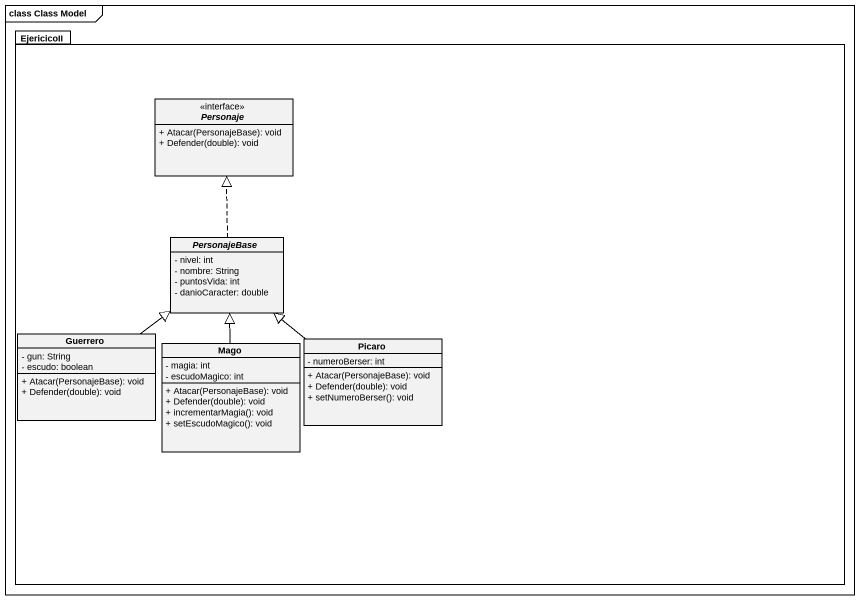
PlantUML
@startuml
mainframe class Class Model
hide circle
hide empty members
skinparam classAttributeIconSize 0
package EjericicoII {
  interface Personaje <<interface>> {
    + Atacar(PersonajeBase): void
    + Defender(double): void
  }
  abstract class PersonajeBase {
    - nivel: int
    - nombre: String
    - puntosVida: int
    - danioCaracter: double
  }
  class Guerrero {
    - gun: String
    - escudo: boolean
    + Atacar(PersonajeBase): void
    + Defender(double): void
  }
  class Picaro {
    - numeroBerser: int
    + Atacar(PersonajeBase): void
    + Defender(double): void
    + setNumeroBerser(): void
  }
  class Mago {
    - magia: int
    - escudoMagico: int
    + Atacar(PersonajeBase): void
    + Defender(double): void
    + incrementarMagia(): void
    + setEscudoMagico(): void
  }
}
PersonajeBase .up.|> Personaje
Guerrero -up-|> PersonajeBase
Picaro -up-|> PersonajeBase
Mago -up-|> PersonajeBase
@enduml
